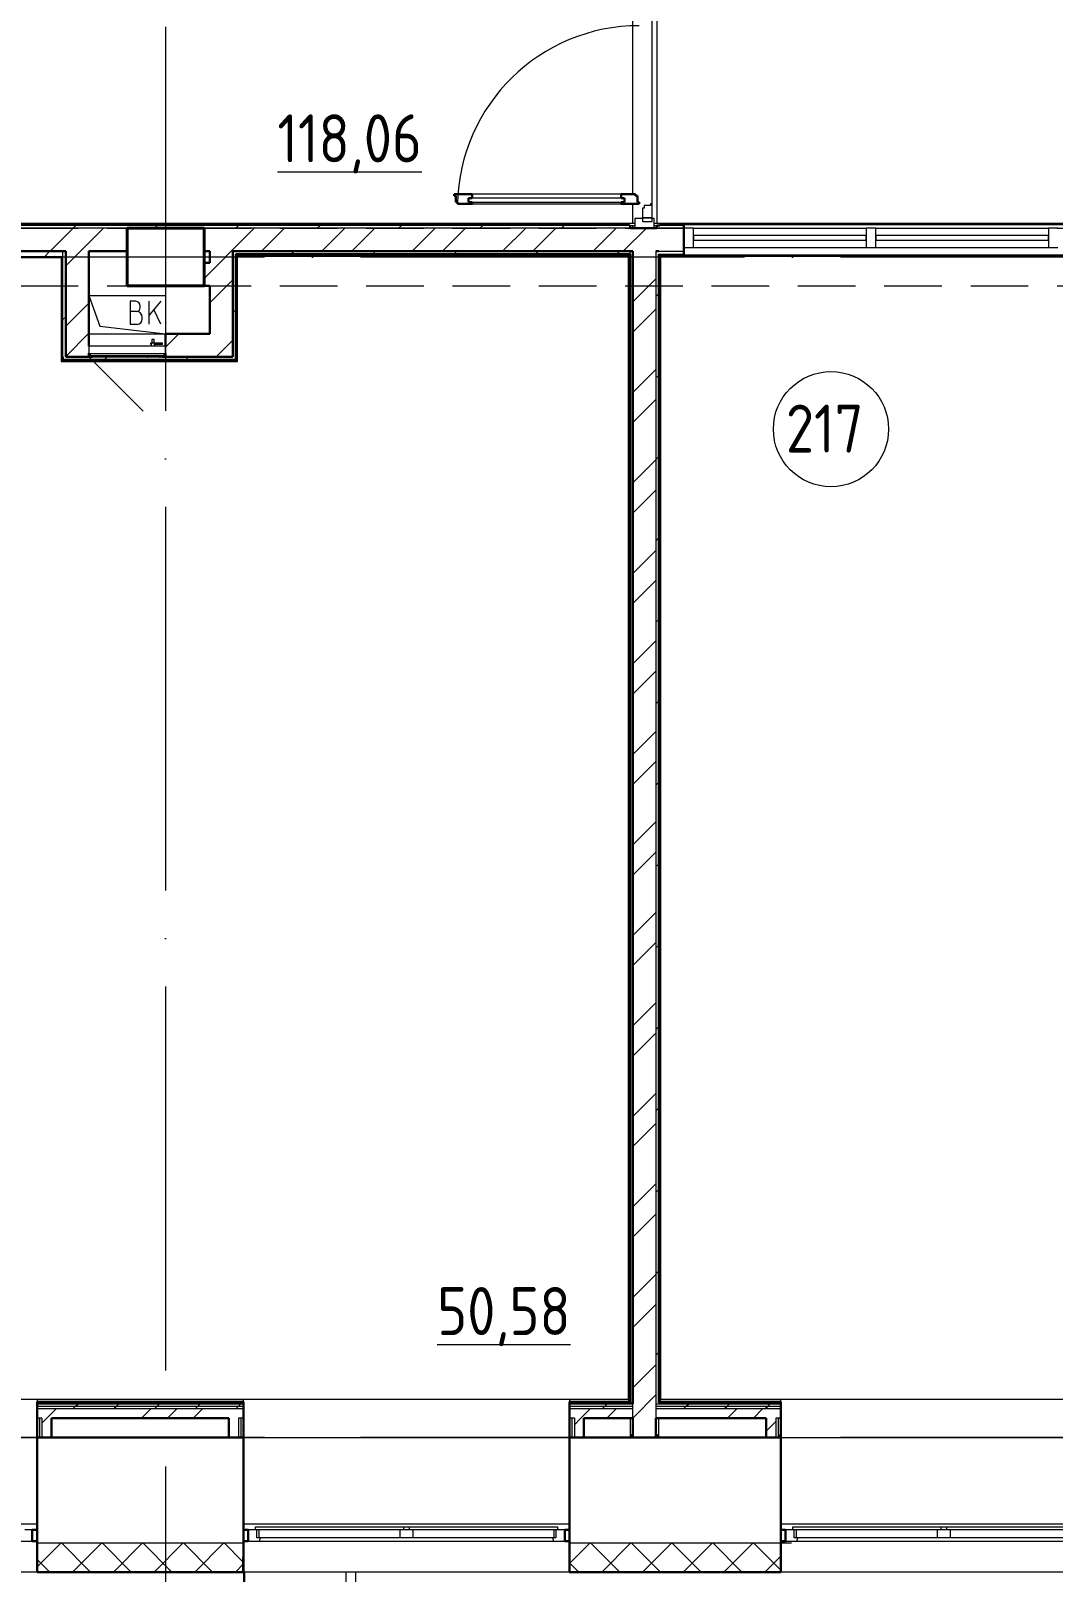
# Model space of a CAD drawing. Header units: millimetres. Extents: x -88595 to 880822, y -1054509 to -148035.
# Drawn here: x 301511 to 306838, y -283554 to -275523 of the extents above; entities that cross this region are included whole.
import ezdxf

# ---------------------------------------------------------------- set-up
doc = ezdxf.new("R2010")
doc.units = ezdxf.units.MM
doc.linetypes.add('ADSK_Линия сетки', pattern=[25, 20, -2.5, 0, -2.5])
doc.linetypes.add('ADSK_Сверху', pattern=[4.5, 3, -1.5])
for name, color, linetype, lineweight in [('_ Окна', 7, 'Continuous', 30), ('Витраж', 7, 'Continuous', 9), ('Двери', 7, 'Continuous', 9), ('Крыша', 7, 'Continuous', 9), ('Линии', 7, 'Continuous', 9), ('Марки помещений', 7, 'Continuous', 20), ('Несущие колонны', 7, 'Continuous', 18), ('Оборудование', 7, 'Continuous', 18), ('Ограждение', 7, 'Continuous', 9), ('Окна', 7, 'Continuous', 9), ('Оси', 7, 'Continuous', 9), ('Панели витража', 7, 'Continuous', 9), ('Перекрытие', 7, 'Continuous', 18), ('Стены внутренние', 7, 'Continuous', 18), ('Стены наружные', 7, 'Continuous', 18), ('Стены штриховка', 7, 'Continuous', 9)]:
    doc.layers.add(name, color=color, linetype=linetype, lineweight=lineweight)
doc.layers.add('Двери открывание', color=7, linetype='Continuous', lineweight=9, true_color=0xc0c0c0)
doc.styles.add('GOST Common_2', font='GOST_Common.ttf', dxfattribs={"width": 0.9, "height": 350})

# ---------------------------------------------------------------- blocks, each defined once
blk = doc.blocks.new('2 этаж')
at = {"lineweight": 18}
for p, q in [((331147.5, 650906.5), (331205, 650745.4)), ((331147.5, 650906.5), (331547.5, 650906.5)), ((331391.9, 650875.8), (331361.9, 650875.8)), ((331361.9, 650875.8), (331361.9, 650755.8)), ((331521.9, 650875.8), (331461.9, 650804.3)), ((331461.9, 650755.8), (331461.9, 650875.8)), ((331547.5, 650906.5), (331547.5, 650706.5)), ((331395.3, 650822.4), (331361.9, 650822.4)), ((331415.3, 650842.4), (331415.3, 650852.4)), ((331425.3, 650782.4), (331425.3, 650792.4)), ((331521.9, 650755.8), (331486, 650832.9)), ((331205, 650745.4), (331547.5, 650706.5)), ((331361.9, 650755.8), (331398.6, 650755.8))]:
    blk.add_line(p, q, dxfattribs=at)
for centre, radius, start, end in [((331391.9, 650852.4), 23.3, 0, 90), ((331395.3, 650842.4), 20, 270, 0), ((331395.3, 650792.4), 30, 0, 90), ((331398.6, 650782.4), 26.7, 270, 0)]:
    blk.add_arc(centre, radius, start, end, dxfattribs=at)
at = {"layer": '_ Окна', "lineweight": 18}
for p, q in [((330852.5, 644474.5), (330814.5, 644474.5)), ((330852.5, 644416.5), (330852.5, 644474.5)), ((332015.5, 644474.5), (331977.5, 644474.5)), ((331977.5, 644474.5), (331977.5, 644416.5)), ((332023.5, 644433.5), (332023.5, 644474.5)), ((333581.5, 644474.5), (333581.5, 644433.5)), ((333627.5, 644474.5), (333589.5, 644474.5)), ((333627.5, 644416.5), (333627.5, 644474.5)), ((334815.5, 644474.5), (334777.5, 644474.5)), ((334777.5, 644474.5), (334777.5, 644416.5)), ((334823.5, 644433.5), (334823.5, 644474.5)), ((330793.1, 644416.5), (330852.5, 644416.5)), ((331977.5, 644416.5), (332036.9, 644416.5)), ((332035.5, 644433.5), (332023.5, 644433.5)), ((332036.9, 644416.5), (332041.5, 644433.5)), ((333563.5, 644433.5), (333568.1, 644416.5)), ((333568.1, 644416.5), (333627.5, 644416.5)), ((333581.5, 644433.5), (333569.5, 644433.5)), ((334777.5, 644416.5), (334836.9, 644416.5)), ((334835.5, 644433.5), (334823.5, 644433.5)), ((334836.9, 644416.5), (334841.5, 644433.5))]:
    blk.add_line(p, q, dxfattribs=at)
at = {"layer": '_ Окна'}
for p, q in [((330877.5, 644474.5), (330852.5, 644474.5)), ((330852.5, 644474.5), (330852.5, 644416.5)), ((331977.5, 644474.5), (331952.5, 644474.5)), ((331977.5, 644416.5), (331977.5, 644474.5)), ((333652.5, 644474.5), (333627.5, 644474.5)), ((333627.5, 644474.5), (333627.5, 644416.5)), ((334777.5, 644474.5), (334752.5, 644474.5)), ((334777.5, 644416.5), (334777.5, 644474.5)), ((330852.5, 644416.5), (330877.5, 644416.5)), ((331952.5, 644416.5), (331977.5, 644416.5)), ((333627.5, 644416.5), (333652.5, 644416.5)), ((334752.5, 644416.5), (334777.5, 644416.5))]:
    blk.add_line(p, q, dxfattribs=at)
at = {"layer": 'Витраж', "lineweight": 18, "extrusion": (0, 0, -1)}
for p, q in [((333992.5, 651306.5), (333992.5, 651256.5)), ((334032.5, 651306.5), (333992.5, 651306.5)), ((334092.5, 651306.5), (334082.5, 651306.5)), ((334092.5, 651256.5), (334092.5, 651306.5)), ((333992.5, 651256.5), (334092.5, 651256.5)), ((334297.5, 651256.5), (334247.5, 651256.5)), ((334247.5, 651256.5), (334247.5, 651156.5)), ((334297.5, 651156.5), (334297.5, 651256.5)), ((335247.5, 651256.5), (335197.5, 651256.5)), ((335197.5, 651256.5), (335197.5, 651156.5)), ((335247.5, 651156.5), (335247.5, 651256.5)), ((336197.5, 651256.5), (336147.5, 651256.5)), ((336147.5, 651256.5), (336147.5, 651156.5)), ((334247.5, 651156.5), (334297.5, 651156.5)), ((335197.5, 651156.5), (335247.5, 651156.5)), ((336147.5, 651156.5), (336197.5, 651156.5))]:
    blk.add_line(p, q, dxfattribs=at)
at = {"layer": 'Витраж'}
for p, q in [((334297.5, 651256.5), (335197.5, 651256.5)), ((335247.5, 651256.5), (336147.5, 651256.5)), ((334297.5, 651156.5), (335197.5, 651156.5)), ((335247.5, 651156.5), (336147.5, 651156.5))]:
    blk.add_line(p, q, dxfattribs=at)
at = {"layer": 'Двери', "lineweight": 30}
for p, q in [((333144.5, 651433.5), (333050.5, 651433.5)), ((333050.5, 651433.5), (333050.5, 651425.5)), ((333050.5, 651425.5), (333059.5, 651425.5)), ((333059.5, 651425.5), (333059.5, 651391.5)), ((333059.5, 651391.5), (333068.5, 651391.5)), ((333068.5, 651391.5), (333068.5, 651383.5)), ((333068.5, 651383.5), (333144.5, 651383.5)), ((333144.5, 651413.5), (333126.5, 651413.5)), ((333126.5, 651413.5), (333126.5, 651392.5)), ((333126.5, 651392.5), (333144.5, 651392.5)), ((333144.5, 651433.5), (333144.5, 651413.5)), ((333144.5, 651392.5), (333144.5, 651383.5)), ((333996.5, 651433.5), (333920.5, 651433.5)), ((333920.5, 651433.5), (333920.5, 651413.5)), ((333920.5, 651413.5), (333938.5, 651413.5)), ((333920.5, 651392.5), (333920.5, 651383.5)), ((333938.5, 651392.5), (333920.5, 651392.5)), ((333920.5, 651383.5), (334014.5, 651383.5)), ((333938.5, 651413.5), (333938.5, 651392.5)), ((333996.5, 651425.5), (333996.5, 651433.5)), ((334005.5, 651425.5), (333996.5, 651425.5)), ((334005.5, 651391.5), (334005.5, 651425.5)), ((334014.5, 651391.5), (334005.5, 651391.5)), ((334014.5, 651383.5), (334014.5, 651391.5))]:
    blk.add_line(p, q, dxfattribs=at)
at = {"layer": 'Двери'}
for p, q in [((333938.5, 651413.5), (333126.5, 651413.5)), ((333126.5, 651413.5), (333126.5, 651392.5)), ((333126.5, 651392.5), (333938.5, 651392.5)), ((333920.5, 651433.5), (333144.5, 651433.5)), ((333144.5, 651383.5), (333920.5, 651383.5)), ((333938.5, 651392.5), (333938.5, 651413.5)), ((334032.5, 651360.5), (334032.5, 651311.5)), ((334040.5, 651360.5), (334032.5, 651360.5)), ((334074.5, 651374.5), (334040.5, 651374.5)), ((334040.5, 651374.5), (334040.5, 651360.5)), ((334082.5, 651383.5), (334074.5, 651383.5)), ((334074.5, 651383.5), (334074.5, 651374.5)), ((334082.5, 651311.5), (334082.5, 651383.5)), ((334082.5, 651311.5), (334032.5, 651311.5)), ((334032.5, 651311.5), (334032.5, 651291.5)), ((334032.5, 651311.5), (334082.5, 651311.5)), ((334032.5, 651291.5), (334082.5, 651291.5)), ((334082.5, 651291.5), (334082.5, 651311.5))]:
    blk.add_line(p, q, dxfattribs=at)
at = {"layer": 'Двери открывание'}
blk.add_arc((334014.5, 651365.5), 946, 90, 178.90974, dxfattribs=at)
at = {"layer": 'Крыша'}
blk.add_line((331952.5, 644254.5), (331952.5, 642447), dxfattribs=at)
at = {"layer": 'Линии', "linetype": 'ADSK_Сверху', "ltscale": 100}
for p, q in [((311892.5, 651256.5), (345102.5, 651256.5)), ((311892.5, 650956.5), (345102.5, 650956.5))]:
    blk.add_line(p, q, dxfattribs=at)
at = {"layer": 'Марки помещений'}
blk.add_circle((335014.5, 650209.9), 300, dxfattribs=at)
at = {"layer": 'Несущие колонны', "lineweight": 40}
for p, q in [((331347.5, 651256.5), (331747.5, 651256.5)), ((331347.5, 650956.5), (331347.5, 651256.5)), ((331747.5, 651256.5), (331347.5, 651256.5)), ((331747.5, 651256.5), (331747.5, 650956.5)), ((331347.5, 651136.5), (331347.5, 650956.5)), ((331747.5, 650956.5), (331747.5, 651136.5)), ((331747.5, 650956.5), (331347.5, 650956.5)), ((331347.5, 650956.5), (331747.5, 650956.5))]:
    blk.add_line(p, q, dxfattribs=at)
at = {"layer": 'Несущие колонны'}
for p, q in [((331347.5, 651256.5), (331347.5, 651136.5)), ((331747.5, 651136.5), (331747.5, 651256.5))]:
    blk.add_line(p, q, dxfattribs=at)
at = {"layer": 'Оборудование'}
for p, q in [((331147.5, 650641.5), (331147.5, 650605.1)), ((331547.5, 650641.5), (331147.5, 650641.5)), ((331476.2, 650656.9), (331467.9, 650656.9)), ((331467.9, 650656.9), (331467.9, 650651.9)), ((331467.9, 650651.9), (331476.2, 650651.9)), ((331471.4, 650657.4), (331471.4, 650641.5)), ((331490.7, 650657.4), (331471.4, 650657.4)), ((331474.9, 650659.4), (331472.9, 650657.4)), ((331474.9, 650676.8), (331474.9, 650659.4)), ((331487.1, 650676.8), (331474.9, 650676.8)), ((331487.1, 650659.4), (331474.9, 650659.4)), ((331531.7, 650656.9), (331485.8, 650656.9)), ((331485.8, 650651.9), (331531.7, 650651.9)), ((331487.1, 650659.4), (331487.1, 650676.8)), ((331489.1, 650657.4), (331487.1, 650659.4)), ((331490.7, 650641.5), (331490.7, 650657.4)), ((331531.7, 650651.9), (331531.7, 650656.9)), ((331547.5, 650605.1), (331547.5, 650641.5)), ((331147.5, 650586.5), (331430.3, 650303.7)), ((331148.4, 650604.2), (331546.6, 650604.2)), ((331154.5, 650604.2), (331154.5, 650594.5)), ((331155.5, 650593.5), (331539.5, 650593.5)), ((331166.5, 650592), (331166.5, 650586.5)), ((331166.5, 650586.5), (331528.5, 650586.5)), ((331451, 650586.5), (331451, 650584.5)), ((331451, 650584.5), (331455, 650584.5)), ((331515.5, 650584.5), (331455, 650584.5)), ((331515.5, 650584.5), (331519.5, 650584.5)), ((331519.5, 650584.5), (331519.5, 650586.5)), ((331528.5, 650586.5), (331528.5, 650592)), ((331540.5, 650594.5), (331540.5, 650604.2))]:
    blk.add_line(p, q, dxfattribs=at)
for points, knots in [([(331147.5, 650605.1), (331147.5, 650605), (331147.5, 650604.9), (331147.6, 650604.7), (331147.8, 650604.5), (331147.9, 650604.3), (331148.1, 650604.3), (331148.2, 650604.2), (331148.3, 650604.2), (331148.4, 650604.2)], [-1, -1, -1, -1, -0.833333, -0.666667, -0.5, -0.333333, -0.25, -0.166667, 0, 0, 0, 0]), ([(331154.5, 650594.5), (331154.5, 650594.4), (331154.5, 650594.2), (331154.6, 650594), (331154.7, 650593.8), (331154.9, 650593.7), (331155, 650593.6), (331155.1, 650593.6), (331155.2, 650593.5), (331155.4, 650593.5), (331155.5, 650593.5)], [-1, -1, -1, -1, -0.833333, -0.666667, -0.541667, -0.416667, -0.333333, -0.25, -0.166667, 0, 0, 0, 0]), ([(331165, 650593.5), (331165.1, 650593.5), (331165.3, 650593.5), (331165.6, 650593.4), (331165.7, 650593.3), (331165.9, 650593.2), (331166.1, 650593.1), (331166.2, 650592.9), (331166.3, 650592.7), (331166.4, 650592.6), (331166.5, 650592.3), (331166.5, 650592.1), (331166.5, 650592)], [-1, -1, -1, -1, -0.833333, -0.75, -0.666667, -0.583333, -0.5, -0.416667, -0.333333, -0.25, -0.166667, 0, 0, 0, 0]), ([(331528.5, 650592), (331528.5, 650592.1), (331528.5, 650592.3), (331528.6, 650592.6), (331528.7, 650592.7), (331528.8, 650592.9), (331528.9, 650593.1), (331529.1, 650593.2), (331529.3, 650593.3), (331529.4, 650593.4), (331529.7, 650593.5), (331529.9, 650593.5), (331530, 650593.5)], [0, 0, 0, 0, 0.166667, 0.25, 0.333333, 0.416667, 0.5, 0.583333, 0.666667, 0.75, 0.833333, 1, 1, 1, 1]), ([(331539.5, 650593.5), (331539.6, 650593.5), (331539.8, 650593.5), (331539.9, 650593.6), (331540, 650593.6), (331540.1, 650593.7), (331540.3, 650593.8), (331540.4, 650594), (331540.5, 650594.2), (331540.5, 650594.4), (331540.5, 650594.5)], [0, 0, 0, 0, 0.166667, 0.25, 0.333333, 0.416667, 0.541667, 0.666667, 0.833333, 1, 1, 1, 1]), ([(331546.6, 650604.2), (331546.7, 650604.2), (331546.8, 650604.2), (331546.9, 650604.3), (331547.1, 650604.3), (331547.2, 650604.5), (331547.4, 650604.7), (331547.5, 650604.9), (331547.5, 650605), (331547.5, 650605.1)], [0, 0, 0, 0, 0.166667, 0.25, 0.333333, 0.5, 0.666667, 0.833333, 1, 1, 1, 1])]:
    blk.add_open_spline(points, degree=3, knots=knots, dxfattribs=at)
at = {"layer": 'Ограждение'}
for p, q in [((333992.5, 651281.5), (327892.5, 651281.5)), ((337697.5, 651281.5), (334092.5, 651281.5)), ((333967.5, 651271.5), (333992.5, 651271.5)), ((334092.5, 651271.5), (334107.5, 651271.5)), ((331922.5, 651111.5), (331917.5, 651116.5)), ((333962.5, 651116.5), (333957.5, 651111.5)), ((334127.5, 651111.5), (334122.5, 651116.5)), ((331002.5, 651106.5), (331002.5, 650561.5)), ((331922.5, 650561.5), (331922.5, 651111.5)), ((331922.5, 651111.5), (333957.5, 651111.5)), ((333957.5, 651111.5), (333957.5, 645156.5)), ((334127.5, 645156.5), (334127.5, 651111.5)), ((334127.5, 651111.5), (337122.5, 651111.5)), ((331007.5, 650566.5), (331002.5, 650561.5)), ((331002.5, 650561.5), (331922.5, 650561.5)), ((331922.5, 650561.5), (331917.5, 650566.5)), ((325667.5, 645156.5), (333962.5, 645156.5)), ((329177.5, 645156.5), (330877.5, 645156.5)), ((330877.5, 645156.5), (330877.5, 645141.5)), ((331952.5, 645141.5), (331952.5, 645156.5)), ((331952.5, 645156.5), (333652.5, 645156.5)), ((333652.5, 645156.5), (333652.5, 645141.5)), ((334122.5, 645156.5), (339452.5, 645156.5)), ((334752.5, 645141.5), (334752.5, 645156.5)), ((334752.5, 645156.5), (336452.5, 645156.5)), ((333967.5, 645056.5), (333967.5, 644956.5)), ((334117.5, 644956.5), (334117.5, 645056.5)), ((329177.5, 644956.5), (330877.5, 644956.5)), ((331952.5, 644956.5), (333652.5, 644956.5)), ((334752.5, 644956.5), (336452.5, 644956.5)), ((329177.5, 644506.5), (330877.5, 644506.5)), ((331952.5, 644506.5), (333652.5, 644506.5)), ((334752.5, 644506.5), (336452.5, 644506.5))]:
    blk.add_line(p, q, dxfattribs=at)
at = {"layer": 'Окна'}
for p, q in [((332015.5, 644491.5), (332787.5, 644491.5)), ((332015.5, 644474.5), (332015.5, 644491.5)), ((332787.5, 644474.5), (332015.5, 644474.5)), ((332035.5, 644433.5), (332035.5, 644474.5)), ((332767.5, 644474.5), (332767.5, 644433.5)), ((332787.5, 644491.5), (332817.5, 644491.5)), ((332787.5, 644491.5), (332787.5, 644474.5)), ((332817.5, 644474.5), (332787.5, 644474.5)), ((332817.5, 644491.5), (333589.5, 644491.5)), ((332817.5, 644474.5), (332817.5, 644491.5)), ((333589.5, 644474.5), (332817.5, 644474.5)), ((332837.5, 644433.5), (332837.5, 644474.5)), ((333569.5, 644474.5), (333569.5, 644433.5)), ((333589.5, 644491.5), (333589.5, 644474.5)), ((334815.5, 644491.5), (335587.5, 644491.5)), ((334815.5, 644474.5), (334815.5, 644491.5)), ((335587.5, 644474.5), (334815.5, 644474.5)), ((334835.5, 644433.5), (334835.5, 644474.5)), ((335567.5, 644474.5), (335567.5, 644433.5)), ((335587.5, 644491.5), (335617.5, 644491.5)), ((335587.5, 644491.5), (335587.5, 644474.5)), ((335617.5, 644474.5), (335587.5, 644474.5)), ((335617.5, 644491.5), (336389.5, 644491.5)), ((335617.5, 644474.5), (335617.5, 644491.5)), ((336389.5, 644474.5), (335617.5, 644474.5)), ((335637.5, 644433.5), (335637.5, 644474.5)), ((332767.5, 644433.5), (332035.5, 644433.5)), ((332036.9, 644416.5), (333568.1, 644416.5)), ((332837.5, 644433.5), (332767.5, 644433.5)), ((333569.5, 644433.5), (332837.5, 644433.5)), ((335567.5, 644433.5), (334835.5, 644433.5)), ((334836.9, 644416.5), (336368.1, 644416.5)), ((335637.5, 644433.5), (335567.5, 644433.5)), ((336369.5, 644433.5), (335637.5, 644433.5))]:
    blk.add_line(p, q, dxfattribs=at)
at = {"layer": 'Оси', "linetype": 'ADSK_Линия сетки', "ltscale": 100}
for p, q in [((331547.5, 697307.1), (331547.5, 631330.4)), ((364564.8, 651106.5), (287587.4, 651106.5)), ((364564.8, 644956.5), (287625.2, 644956.5))]:
    blk.add_line(p, q, dxfattribs=at)
at = {"layer": 'Панели витража', "lineweight": 18}
for p, q in [((335197.5, 651219), (334297.5, 651219)), ((334297.5, 651219), (334297.5, 651194)), ((334297.5, 651194), (335197.5, 651194)), ((335197.5, 651194), (335197.5, 651219)), ((336147.5, 651219), (335247.5, 651219)), ((335247.5, 651219), (335247.5, 651194)), ((335247.5, 651194), (336147.5, 651194)), ((336147.5, 651194), (336147.5, 651219))]:
    blk.add_line(p, q, dxfattribs=at)
at = {"layer": 'Перекрытие', "color": 49, "ltscale": 100, "true_color": 0x464646}
for p, q in [((334080.4, 653239.5), (334080.4, 651383.5)), ((331147.5, 650906.5), (331547.5, 650906.5)), ((331547.5, 650906.5), (331547.5, 650706.5))]:
    blk.add_line(p, q, dxfattribs=at)
at = {"layer": 'Стены внутренние', "lineweight": 30}
for p, q in [((330877.5, 644956.5), (330877.5, 644254.5)), ((331877.5, 644956.5), (330952.5, 644956.5)), ((331952.5, 644254.5), (331952.5, 644956.5)), ((333652.5, 644956.5), (333652.5, 644254.5)), ((334677.5, 644956.5), (333727.5, 644956.5)), ((334752.5, 644254.5), (334752.5, 644956.5)), ((330877.5, 644254.5), (331952.5, 644254.5)), ((333652.5, 644254.5), (334752.5, 644254.5))]:
    blk.add_line(p, q, dxfattribs=at)
at = {"layer": 'Стены внутренние'}
for p, q in [((330877.5, 644406.5), (331952.5, 644406.5)), ((333652.5, 644406.5), (334808.5, 644406.5)), ((330877.5, 644254.5), (329177.5, 644254.5)), ((333652.5, 644254.5), (331952.5, 644254.5)), ((331960.5, 637375.9), (331960.5, 644254.5)), ((332487.5, 637375.9), (332487.5, 644254.5)), ((332537.5, 644254.5), (332537.5, 637375.9)), ((336452.5, 644254.5), (334752.5, 644254.5))]:
    blk.add_line(p, q, dxfattribs=at)
at = {"layer": 'Стены внутренние', "linetype": 'Continuous', "lineweight": 9}
for p, q in [((330913.5, 644317.5), (331002.5, 644406.5)), ((331154.1, 644256.5), (331004.1, 644406.5)), ((331064.7, 644256.5), (331214.7, 644406.5)), ((331366.3, 644256.5), (331216.3, 644406.5)), ((331276.8, 644256.5), (331426.8, 644406.5)), ((331578.4, 644256.5), (331428.4, 644406.5)), ((331488.9, 644256.5), (331638.9, 644406.5)), ((331790.5, 644256.5), (331640.5, 644406.5)), ((331701.1, 644256.5), (331851.1, 644406.5)), ((331950.5, 644308.7), (331852.6, 644406.5)), ((333654.5, 644300.8), (333760.3, 644406.5)), ((333911.8, 644256.5), (333761.8, 644406.5)), ((333822.4, 644256.5), (333972.4, 644406.5)), ((334124, 644256.5), (333974, 644406.5)), ((334034.5, 644256.5), (334184.5, 644406.5)), ((334336.1, 644256.5), (334186.1, 644406.5)), ((334246.6, 644256.5), (334396.6, 644406.5)), ((334548.2, 644256.5), (334398.2, 644406.5)), ((334458.8, 644256.5), (334608.8, 644406.5)), ((334752.5, 644264.4), (334610.4, 644406.5)), ((330913.5, 644285), (330879.5, 644319)), ((330879.5, 644283.5), (330913.5, 644317.5)), ((331913.2, 644256.5), (331950.5, 644293.8)), ((333699.7, 644256.5), (333654.5, 644301.7)), ((334670.9, 644256.5), (334752.5, 644338.1)), ((330942, 644256.5), (330913.5, 644285)), ((331369.1, 644256.5), (331367.9, 644254.5)), ((331603.7, 644256.5), (331602.6, 644254.5)), ((334419.3, 644256.5), (334418.2, 644254.5)), ((334674.7, 644254.5), (334673.5, 644256.5))]:
    blk.add_line(p, q, dxfattribs=at)
at = {"layer": 'Стены наружные'}
for p, q in [((334107.5, 653336.5), (334107.5, 651281.5)), ((333982.5, 651433.5), (333982.5, 653189.5)), ((333982.5, 651281.5), (333982.5, 651383.5)), ((334247.5, 651276.5), (337147.5, 651276.5)), ((331347.5, 651136.5), (331347.5, 651256.5)), ((331747.5, 651256.5), (331747.5, 651136.5)), ((333982.5, 651256.5), (333982.5, 651271.5)), ((337127.5, 651116.5), (334247.5, 651116.5)), ((331147.5, 650706.5), (331547.5, 650706.5)), ((333967.5, 644971.5), (333975, 644971.5)), ((333975, 644971.5), (333975, 644956.5)), ((334110, 644971.5), (334117.5, 644971.5)), ((334110, 644971.5), (334110, 644956.5))]:
    blk.add_line(p, q, dxfattribs=at)
at = {"layer": 'Стены наружные', "lineweight": 30}
for p, q in [((333962.5, 651276.5), (329892.5, 651276.5)), ((333962.5, 651271.5), (333962.5, 651276.5)), ((334247.5, 651276.5), (334122.5, 651276.5)), ((334122.5, 651276.5), (334122.5, 651271.5)), ((334247.5, 651116.5), (334247.5, 651276.5)), ((331347.5, 651256.5), (331747.5, 651256.5)), ((333967.5, 651271.5), (333962.5, 651271.5)), ((333967.5, 651256.5), (333967.5, 651271.5)), ((334107.5, 651256.5), (333967.5, 651256.5)), ((334122.5, 651271.5), (334107.5, 651271.5)), ((334107.5, 651271.5), (334107.5, 651256.5)), ((330252.5, 651136.5), (331027.5, 651136.5)), ((331027.5, 651136.5), (331027.5, 650586.5)), ((331147.5, 651136.5), (331347.5, 651136.5)), ((331147.5, 650641.5), (331147.5, 651136.5)), ((331747.5, 651136.5), (331777.5, 651136.5)), ((331777.5, 651136.5), (331777.5, 651076.5)), ((331897.5, 651136.5), (333982.5, 651136.5)), ((331897.5, 650586.5), (331897.5, 651136.5)), ((331912.5, 651121.5), (333967.5, 651121.5)), ((331912.5, 650571.5), (331912.5, 651121.5)), ((331917.5, 650566.5), (331917.5, 651116.5)), ((331917.5, 651116.5), (333962.5, 651116.5)), ((333962.5, 651116.5), (333962.5, 645141.5)), ((333967.5, 651121.5), (333967.5, 645136.5)), ((333982.5, 645131.5), (333982.5, 651136.5)), ((334102.5, 651136.5), (334117.5, 651136.5)), ((334117.5, 651121.5), (334117.5, 645136.5)), ((334122.5, 651116.5), (334247.5, 651116.5)), ((334122.5, 645141.5), (334122.5, 651116.5)), ((330252.5, 651106.5), (331007.5, 651106.5)), ((331007.5, 651106.5), (331007.5, 650566.5)), ((331777.5, 651076.5), (331747.5, 651076.5)), ((331747.5, 651076.5), (331747.5, 650956.5)), ((331747.5, 650956.5), (331777.5, 650956.5)), ((331777.5, 650956.5), (331777.5, 650706.5)), ((331777.5, 650706.5), (331547.5, 650706.5)), ((331547.5, 650706.5), (331547.5, 650641.5)), ((331007.5, 650566.5), (331917.5, 650566.5)), ((331012.5, 650586.5), (331012.5, 650571.5)), ((331012.5, 650571.5), (331912.5, 650571.5)), ((331166.5, 650586.5), (331027.5, 650586.5)), ((331147.5, 650586.5), (331147.5, 650604.9)), ((331897.5, 650586.5), (331528.5, 650586.5)), ((331547.5, 650604.9), (331547.5, 650586.5)), ((331952.5, 645141.5), (330877.5, 645141.5)), ((330877.5, 645141.5), (330877.5, 644956.5)), ((331952.5, 644956.5), (331952.5, 645141.5)), ((333652.5, 645141.5), (333652.5, 644956.5)), ((333962.5, 645141.5), (333652.5, 645141.5)), ((333967.5, 645136.5), (333962.5, 645136.5)), ((334117.5, 645136.5), (334117.5, 645136.5)), ((334117.5, 645136.5), (334752.5, 645136.5)), ((334752.5, 645136.5), (334117.5, 645136.5)), ((334752.5, 645141.5), (334122.5, 645141.5)), ((334752.5, 645136.5), (334752.5, 645141.5)), ((334752.5, 644956.5), (334752.5, 645136.5)), ((330952.5, 645056.5), (331877.5, 645056.5)), ((330952.5, 644956.5), (330952.5, 645056.5)), ((331877.5, 645056.5), (331877.5, 644956.5)), ((333727.5, 645056.5), (333982.5, 645056.5)), ((333727.5, 644956.5), (333727.5, 645056.5)), ((333982.5, 645056.5), (333982.5, 644956.5)), ((334102.5, 644956.5), (334102.5, 645056.5)), ((334102.5, 645056.5), (334677.5, 645056.5)), ((334677.5, 645056.5), (334677.5, 644956.5)), ((330877.5, 644956.5), (330952.5, 644956.5)), ((331877.5, 644956.5), (331952.5, 644956.5)), ((333652.5, 644956.5), (333727.5, 644956.5)), ((334677.5, 644956.5), (334752.5, 644956.5))]:
    blk.add_line(p, q, dxfattribs=at)
at = {"layer": 'Стены наружные', "linetype": 'Continuous', "lineweight": 9}
for p, q in [((330867.2, 651271.5), (330872.2, 651276.5)), ((330937.9, 651271.5), (330942.9, 651276.5)), ((331008.6, 651271.5), (331013.6, 651276.5)), ((331079.3, 651271.5), (331084.3, 651276.5)), ((331150, 651271.5), (331155, 651276.5)), ((331220.7, 651271.5), (331225.7, 651276.5)), ((331291.4, 651271.5), (331296.4, 651276.5)), ((331362.2, 651271.5), (331367.2, 651276.5)), ((331432.9, 651271.5), (331437.9, 651276.5)), ((331503.6, 651271.5), (331508.6, 651276.5)), ((331574.3, 651271.5), (331579.3, 651276.5)), ((331645, 651271.5), (331650, 651276.5)), ((331715.7, 651271.5), (331720.7, 651276.5)), ((331786.4, 651271.5), (331791.4, 651276.5)), ((331857.1, 651271.5), (331862.1, 651276.5)), ((331927.8, 651271.5), (331932.8, 651276.5)), ((331998.5, 651271.5), (332003.5, 651276.5)), ((332069.3, 651271.5), (332074.3, 651276.5)), ((332140, 651271.5), (332145, 651276.5)), ((332210.7, 651271.5), (332215.7, 651276.5)), ((332281.4, 651271.5), (332286.4, 651276.5)), ((332352.1, 651271.5), (332357.1, 651276.5)), ((332422.8, 651271.5), (332427.8, 651276.5)), ((332493.5, 651271.5), (332498.5, 651276.5)), ((332564.2, 651271.5), (332569.2, 651276.5)), ((332634.9, 651271.5), (332639.9, 651276.5)), ((332705.7, 651271.5), (332710.7, 651276.5)), ((332776.4, 651271.5), (332781.4, 651276.5)), ((332847.1, 651271.5), (332852.1, 651276.5)), ((332917.8, 651271.5), (332922.8, 651276.5)), ((332988.5, 651271.5), (332993.5, 651276.5)), ((333059.2, 651271.5), (333064.2, 651276.5)), ((333129.9, 651271.5), (333134.9, 651276.5)), ((333200.6, 651271.5), (333205.6, 651276.5)), ((333271.3, 651271.5), (333276.3, 651276.5)), ((333342.1, 651271.5), (333347.1, 651276.5)), ((333412.8, 651271.5), (333417.8, 651276.5)), ((333483.5, 651271.5), (333488.5, 651276.5)), ((333554.2, 651271.5), (333559.2, 651276.5)), ((333624.9, 651271.5), (333629.9, 651276.5)), ((333695.6, 651271.5), (333700.6, 651276.5)), ((333766.3, 651271.5), (333771.3, 651276.5)), ((333837, 651271.5), (333842, 651276.5)), ((333907.7, 651271.5), (333912.7, 651276.5)), ((334122.5, 651274.1), (334124.9, 651276.5)), ((334190.6, 651271.5), (334195.6, 651276.5)), ((330946.4, 651136.5), (331066.4, 651256.5)), ((331064.3, 651256.5), (331079.3, 651271.5)), ((331103.6, 651136.5), (331223.6, 651256.5)), ((331488.6, 651256.5), (331503.6, 651271.5)), ((331889.4, 651136.5), (332009.4, 651256.5)), ((331912.8, 651256.5), (331927.8, 651271.5)), ((332046.5, 651136.5), (332166.5, 651256.5)), ((332337.1, 651256.5), (332352.1, 651271.5)), ((332360.8, 651136.5), (332480.8, 651256.5)), ((332518, 651136.5), (332638, 651256.5)), ((332761.4, 651256.5), (332776.4, 651271.5)), ((332832.3, 651136.5), (332952.3, 651256.5)), ((332989.4, 651136.5), (333109.4, 651256.5)), ((333185.6, 651256.5), (333200.6, 651271.5)), ((333303.7, 651136.5), (333423.7, 651256.5)), ((333460.9, 651136.5), (333580.9, 651256.5)), ((333609.9, 651256.5), (333624.9, 651271.5)), ((333775.2, 651136.5), (333895.2, 651256.5)), ((333982.5, 651186.6), (334002.4, 651206.5)), ((334002.4, 651206.5), (334052.4, 651256.5)), ((330914.3, 651106.5), (330944.3, 651136.5)), ((331027.5, 651060.4), (331103.6, 651136.5)), ((331829.4, 651076.5), (331889.4, 651136.5)), ((331912.5, 651114.7), (331917.5, 651119.7)), ((331917.5, 651119.7), (331919.3, 651121.5)), ((331985, 651116.5), (331990, 651121.5)), ((332055.7, 651116.5), (332060.7, 651121.5)), ((332126.4, 651116.5), (332131.4, 651121.5)), ((332197.1, 651116.5), (332202.1, 651121.5)), ((332202.1, 651121.5), (332217.1, 651136.5)), ((332267.8, 651116.5), (332272.8, 651121.5)), ((332338.5, 651116.5), (332343.5, 651121.5)), ((332409.2, 651116.5), (332414.2, 651121.5)), ((332479.9, 651116.5), (332484.9, 651121.5)), ((332550.7, 651116.5), (332555.7, 651121.5)), ((332621.4, 651116.5), (332626.4, 651121.5)), ((332626.4, 651121.5), (332641.4, 651136.5)), ((332692.1, 651116.5), (332697.1, 651121.5)), ((332762.8, 651116.5), (332767.8, 651121.5)), ((332833.5, 651116.5), (332838.5, 651121.5)), ((332904.2, 651116.5), (332909.2, 651121.5)), ((332974.9, 651116.5), (332979.9, 651121.5)), ((333045.6, 651116.5), (333050.6, 651121.5)), ((333050.6, 651121.5), (333065.6, 651136.5)), ((333116.3, 651116.5), (333121.3, 651121.5)), ((333187.1, 651116.5), (333192.1, 651121.5)), ((333257.8, 651116.5), (333262.8, 651121.5)), ((333328.5, 651116.5), (333333.5, 651121.5)), ((333399.2, 651116.5), (333404.2, 651121.5)), ((333469.9, 651116.5), (333474.9, 651121.5)), ((333474.9, 651121.5), (333489.9, 651136.5)), ((333540.6, 651116.5), (333545.6, 651121.5)), ((333611.3, 651116.5), (333616.3, 651121.5)), ((333682, 651116.5), (333687, 651121.5)), ((333752.7, 651116.5), (333757.7, 651121.5)), ((333823.4, 651116.5), (333828.4, 651121.5)), ((333894.2, 651116.5), (333899.2, 651121.5)), ((333899.2, 651121.5), (333914.2, 651136.5)), ((333932.4, 651136.5), (333982.5, 651186.6)), ((333962.5, 651114.1), (333964.9, 651116.5)), ((333964.9, 651116.5), (333967.5, 651119.1)), ((334177, 651116.5), (334182, 651121.5)), ((334246.7, 651136.5), (334247.5, 651137.3)), ((331007.5, 651058.3), (331012.5, 651063.3)), ((331747.5, 650994.6), (331829.4, 651076.5)), ((331912.5, 651044), (331917.5, 651049)), ((333962.5, 651043.4), (333967.5, 651048.4)), ((334117.5, 651057), (334122.5, 651062)), ((331007.5, 650987.6), (331012.5, 650992.6)), ((331777.5, 650867.5), (331866.5, 650956.5)), ((331866.5, 650956.5), (331897.5, 650987.5)), ((331912.5, 650973.3), (331917.5, 650978.3)), ((333962.5, 650972.7), (333967.5, 650977.7)), ((333982.5, 650872.3), (334102.5, 650992.3)), ((334117.5, 650986.3), (334122.5, 650991.3)), ((331007.5, 650916.9), (331012.5, 650921.9)), ((331912.5, 650902.6), (331917.5, 650907.6)), ((333962.5, 650902), (333967.5, 650907)), ((334102.5, 650900.6), (334117.5, 650915.6)), ((334117.5, 650915.6), (334122.5, 650920.6)), ((331007.5, 650846.1), (331012.5, 650851.1)), ((331012.5, 650780.4), (331027.5, 650795.4)), ((331027.5, 650746.1), (331147.5, 650866.1)), ((331897.5, 650816.9), (331912.5, 650831.9)), ((331912.5, 650831.9), (331917.5, 650836.9)), ((333962.5, 650831.3), (333967.5, 650836.3)), ((333982.5, 650715.2), (334102.5, 650835.2)), ((334117.5, 650844.9), (334122.5, 650849.9)), ((331007.5, 650775.4), (331012.5, 650780.4)), ((331912.5, 650761.2), (331917.5, 650766.2)), ((333962.5, 650760.6), (333967.5, 650765.6)), ((334117.5, 650774.2), (334122.5, 650779.2)), ((331007.5, 650704.7), (331012.5, 650709.7)), ((331007.5, 650634), (331012.5, 650639)), ((331027.5, 650589), (331147.5, 650709)), ((331547.5, 650637.5), (331616.5, 650706.5)), ((331810.8, 650586.5), (331897.5, 650673.2)), ((331912.5, 650690.5), (331917.5, 650695.5)), ((333962.5, 650689.9), (333967.5, 650694.9)), ((334117.5, 650703.5), (334122.5, 650708.5)), ((334117.5, 650632.7), (334122.5, 650637.7)), ((331010.7, 650566.5), (331015.7, 650571.5)), ((331081.4, 650566.5), (331086.4, 650571.5)), ((331152.1, 650566.5), (331157.1, 650571.5)), ((331222.8, 650566.5), (331227.8, 650571.5)), ((331227.8, 650571.5), (331242.8, 650586.5)), ((331293.5, 650566.5), (331298.5, 650571.5)), ((331364.3, 650566.5), (331369.3, 650571.5)), ((331435, 650566.5), (331440, 650571.5)), ((331505.7, 650566.5), (331510.7, 650571.5)), ((331576.4, 650566.5), (331581.4, 650571.5)), ((331647.1, 650566.5), (331652.1, 650571.5)), ((331652.1, 650571.5), (331667.1, 650586.5)), ((331717.8, 650566.5), (331722.8, 650571.5)), ((331788.5, 650566.5), (331793.5, 650571.5)), ((331859.2, 650566.5), (331864.2, 650571.5)), ((331912.5, 650619.8), (331917.5, 650624.8)), ((333962.5, 650619.2), (333967.5, 650624.2)), ((333962.5, 650548.5), (333967.5, 650553.5)), ((334117.5, 650562), (334122.5, 650567)), ((333962.5, 650477.7), (333967.5, 650482.7)), ((333982.5, 650400.9), (334102.5, 650520.9)), ((334102.5, 650476.3), (334117.5, 650491.3)), ((334117.5, 650491.3), (334122.5, 650496.3)), ((333962.5, 650407), (333967.5, 650412)), ((334117.5, 650420.6), (334122.5, 650425.6)), ((333962.5, 650336.3), (333967.5, 650341.3)), ((333982.5, 650243.7), (334102.5, 650363.7)), ((334117.5, 650349.9), (334122.5, 650354.9)), ((333962.5, 650265.6), (333967.5, 650270.6)), ((334117.5, 650279.2), (334122.5, 650284.2)), ((333962.5, 650194.9), (333967.5, 650199.9)), ((334117.5, 650208.5), (334122.5, 650213.5)), ((333962.5, 650124.2), (333967.5, 650129.2)), ((334117.5, 650137.8), (334122.5, 650142.8)), ((334117.5, 650067.1), (334122.5, 650072.1)), ((333962.5, 650053.5), (333967.5, 650058.5)), ((333982.5, 649929.4), (334102.5, 650049.4)), ((334102.5, 650052.1), (334117.5, 650067.1)), ((334117.5, 649996.3), (334122.5, 650001.3)), ((333962.5, 649982.8), (333967.5, 649987.8)), ((333962.5, 649912.1), (333967.5, 649917.1)), ((334117.5, 649925.6), (334122.5, 649930.6)), ((333962.5, 649841.3), (333967.5, 649846.3)), ((333982.5, 649772.3), (334102.5, 649892.3)), ((334117.5, 649854.9), (334122.5, 649859.9)), ((333962.5, 649770.6), (333967.5, 649775.6)), ((334117.5, 649784.2), (334122.5, 649789.2)), ((333962.5, 649699.9), (333967.5, 649704.9)), ((334117.5, 649713.5), (334122.5, 649718.5)), ((333962.5, 649629.2), (333967.5, 649634.2)), ((334102.5, 649627.8), (334117.5, 649642.8)), ((334117.5, 649642.8), (334122.5, 649647.8)), ((333962.5, 649558.5), (333967.5, 649563.5)), ((333982.5, 649457.9), (334102.5, 649577.9)), ((334117.5, 649572.1), (334122.5, 649577.1)), ((333962.5, 649487.8), (333967.5, 649492.8)), ((334117.5, 649501.4), (334122.5, 649506.4)), ((334117.5, 649430.7), (334122.5, 649435.7)), ((333962.5, 649417.1), (333967.5, 649422.1)), ((333962.5, 649346.4), (333967.5, 649351.4)), ((333982.5, 649300.8), (334102.5, 649420.8)), ((334117.5, 649359.9), (334122.5, 649364.9)), ((333962.5, 649275.7), (333967.5, 649280.7)), ((334117.5, 649289.2), (334122.5, 649294.2)), ((333962.5, 649204.9), (333967.5, 649209.9)), ((334102.5, 649203.5), (334117.5, 649218.5)), ((334117.5, 649218.5), (334122.5, 649223.5)), ((333962.5, 649134.2), (333967.5, 649139.2)), ((333982.5, 648986.5), (334102.5, 649106.5)), ((334117.5, 649147.8), (334122.5, 649152.8)), ((333962.5, 649063.5), (333967.5, 649068.5)), ((334117.5, 649077.1), (334122.5, 649082.1)), ((333962.5, 648992.8), (333967.5, 648997.8)), ((333982.5, 648829.3), (334102.5, 648949.3)), ((334117.5, 649006.4), (334122.5, 649011.4)), ((333962.5, 648922.1), (333967.5, 648927.1)), ((334117.5, 648935.7), (334122.5, 648940.7)), ((334117.5, 648865), (334122.5, 648870)), ((333962.5, 648851.4), (333967.5, 648856.4)), ((333962.5, 648780.7), (333967.5, 648785.7)), ((334102.5, 648779.3), (334117.5, 648794.3)), ((334117.5, 648794.3), (334122.5, 648799.3)), ((333962.5, 648710), (333967.5, 648715)), ((334117.5, 648723.6), (334122.5, 648728.6)), ((333962.5, 648639.3), (333967.5, 648644.3)), ((333982.5, 648515), (334102.5, 648635)), ((334117.5, 648652.8), (334122.5, 648657.8)), ((333962.5, 648568.6), (333967.5, 648573.6)), ((334117.5, 648582.1), (334122.5, 648587.1)), ((333962.5, 648497.8), (333967.5, 648502.8)), ((333982.5, 648357.9), (334102.5, 648477.9)), ((334117.5, 648511.4), (334122.5, 648516.4)), ((333962.5, 648427.1), (333967.5, 648432.1)), ((334117.5, 648440.7), (334122.5, 648445.7)), ((333962.5, 648356.4), (333967.5, 648361.4)), ((334102.5, 648355), (334117.5, 648370)), ((334117.5, 648370), (334122.5, 648375)), ((334117.5, 648299.3), (334122.5, 648304.3)), ((333962.5, 648285.7), (333967.5, 648290.7)), ((334117.5, 648228.6), (334122.5, 648233.6)), ((333962.5, 648215), (333967.5, 648220)), ((333962.5, 648144.3), (333967.5, 648149.3)), ((333982.5, 648043.6), (334102.5, 648163.6)), ((334117.5, 648157.9), (334122.5, 648162.9)), ((333962.5, 648073.6), (333967.5, 648078.6)), ((334117.5, 648087.2), (334122.5, 648092.2)), ((333962.5, 648002.9), (333967.5, 648007.9)), ((333982.5, 647886.4), (334102.5, 648006.4)), ((334117.5, 648016.4), (334122.5, 648021.4)), ((333962.5, 647932.2), (333967.5, 647937.2)), ((334102.5, 647930.7), (334117.5, 647945.7)), ((334117.5, 647945.7), (334122.5, 647950.7)), ((333962.5, 647861.4), (333967.5, 647866.4)), ((334117.5, 647875), (334122.5, 647880)), ((333962.5, 647790.7), (333967.5, 647795.7)), ((334117.5, 647804.3), (334122.5, 647809.3)), ((333962.5, 647720), (333967.5, 647725)), ((333982.5, 647572.1), (334102.5, 647692.1)), ((334117.5, 647733.6), (334122.5, 647738.6)), ((334117.5, 647662.9), (334122.5, 647667.9)), ((333962.5, 647649.3), (333967.5, 647654.3)), ((333962.5, 647578.6), (333967.5, 647583.6)), ((334117.5, 647592.2), (334122.5, 647597.2)), ((333962.5, 647507.9), (333967.5, 647512.9)), ((333982.5, 647414.9), (334102.5, 647534.9)), ((334102.5, 647506.5), (334117.5, 647521.5)), ((334117.5, 647521.5), (334122.5, 647526.5)), ((333962.5, 647437.2), (333967.5, 647442.2)), ((334117.5, 647450.8), (334122.5, 647455.8)), ((333962.5, 647366.5), (333967.5, 647371.5)), ((334117.5, 647380.1), (334122.5, 647385.1)), ((333962.5, 647295.8), (333967.5, 647300.8)), ((334117.5, 647309.3), (334122.5, 647314.3)), ((333962.5, 647225.1), (333967.5, 647230.1)), ((333982.5, 647100.6), (334102.5, 647220.6)), ((334117.5, 647238.6), (334122.5, 647243.6)), ((333962.5, 647154.3), (333967.5, 647159.3)), ((334117.5, 647167.9), (334122.5, 647172.9)), ((334117.5, 647097.2), (334122.5, 647102.2)), ((333962.5, 647083.6), (333967.5, 647088.6)), ((333962.5, 647012.9), (333967.5, 647017.9)), ((333982.5, 646943.5), (334102.5, 647063.5)), ((334102.5, 647082.2), (334117.5, 647097.2)), ((334117.5, 647026.5), (334122.5, 647031.5)), ((333962.5, 646942.2), (333967.5, 646947.2)), ((334117.5, 646955.8), (334122.5, 646960.8)), ((333962.5, 646871.5), (333967.5, 646876.5)), ((334117.5, 646885.1), (334122.5, 646890.1)), ((333962.5, 646800.8), (333967.5, 646805.8)), ((334117.5, 646814.4), (334122.5, 646819.4)), ((333962.5, 646730.1), (333967.5, 646735.1)), ((333982.5, 646629.2), (334102.5, 646749.2)), ((334117.5, 646743.7), (334122.5, 646748.7)), ((333962.5, 646659.4), (333967.5, 646664.4)), ((334102.5, 646657.9), (334117.5, 646672.9)), ((334117.5, 646672.9), (334122.5, 646677.9)), ((333962.5, 646588.7), (333967.5, 646593.7)), ((333982.5, 646472), (334102.5, 646592)), ((334117.5, 646602.2), (334122.5, 646607.2)), ((334117.5, 646531.5), (334122.5, 646536.5)), ((333962.5, 646517.9), (333967.5, 646522.9)), ((334117.5, 646460.8), (334122.5, 646465.8)), ((333962.5, 646447.2), (333967.5, 646452.2)), ((333962.5, 646376.5), (333967.5, 646381.5)), ((334117.5, 646390.1), (334122.5, 646395.1)), ((333962.5, 646305.8), (333967.5, 646310.8)), ((334117.5, 646319.4), (334122.5, 646324.4)), ((333962.5, 646235.1), (333967.5, 646240.1)), ((333982.5, 646157.7), (334102.5, 646277.7)), ((334102.5, 646233.7), (334117.5, 646248.7)), ((334117.5, 646248.7), (334122.5, 646253.7)), ((333962.5, 646164.4), (333967.5, 646169.4)), ((334117.5, 646178), (334122.5, 646183)), ((333962.5, 646093.7), (333967.5, 646098.7)), ((333982.5, 646000.5), (334102.5, 646120.5)), ((334117.5, 646107.3), (334122.5, 646112.3)), ((333962.5, 646023), (333967.5, 646028)), ((334117.5, 646036.5), (334122.5, 646041.5)), ((333962.5, 645952.3), (333967.5, 645957.3)), ((334117.5, 645965.8), (334122.5, 645970.8)), ((334117.5, 645895.1), (334122.5, 645900.1)), ((333962.5, 645881.5), (333967.5, 645886.5)), ((333962.5, 645810.8), (333967.5, 645815.8)), ((334102.5, 645809.4), (334117.5, 645824.4)), ((334117.5, 645824.4), (334122.5, 645829.4)), ((333962.5, 645740.1), (333967.5, 645745.1)), ((333982.5, 645686.2), (334102.5, 645806.2)), ((334117.5, 645753.7), (334122.5, 645758.7)), ((333962.5, 645669.4), (333967.5, 645674.4)), ((334117.5, 645683), (334122.5, 645688)), ((333962.5, 645598.7), (333967.5, 645603.7)), ((333982.5, 645529.1), (334102.5, 645649.1)), ((334117.5, 645612.3), (334122.5, 645617.3)), ((333962.5, 645528), (333967.5, 645533)), ((334117.5, 645541.6), (334122.5, 645546.6)), ((333962.5, 645457.3), (333967.5, 645462.3)), ((334117.5, 645470.9), (334122.5, 645475.9)), ((333962.5, 645386.6), (333967.5, 645391.6)), ((333982.5, 645214.8), (334102.5, 645334.8)), ((334102.5, 645385.2), (334117.5, 645400.2)), ((334117.5, 645400.2), (334122.5, 645405.2)), ((334117.5, 645329.4), (334122.5, 645334.4)), ((333962.5, 645315.9), (333967.5, 645320.9)), ((334117.5, 645258.7), (334122.5, 645263.7)), ((333962.5, 645245.2), (333967.5, 645250.2)), ((333962.5, 645174.4), (333967.5, 645179.4)), ((333982.5, 645057.6), (334102.5, 645177.6)), ((334117.5, 645188), (334122.5, 645193)), ((330877.5, 645130), (330879, 645131.5)), ((330879, 645131.5), (330884, 645136.5)), ((330884, 645136.5), (330889, 645141.5)), ((330928.3, 645056.5), (330978.3, 645106.5)), ((330954.7, 645136.5), (330959.7, 645141.5)), ((331025.4, 645136.5), (331030.4, 645141.5)), ((331066.1, 645106.5), (331078.6, 645119)), ((331078.6, 645119), (331091.1, 645131.5)), ((331096.1, 645136.5), (331101.1, 645141.5)), ((331166.8, 645136.5), (331171.8, 645141.5)), ((331237.6, 645136.5), (331242.6, 645141.5)), ((331278.3, 645106.5), (331290.8, 645119)), ((331290.8, 645119), (331303.3, 645131.5)), ((331303.3, 645131.5), (331308.3, 645136.5)), ((331308.3, 645136.5), (331313.3, 645141.5)), ((331379, 645136.5), (331384, 645141.5)), ((331421.8, 645056.5), (331471.8, 645106.5)), ((331449.7, 645136.5), (331454.7, 645141.5)), ((331490.4, 645106.5), (331502.9, 645119)), ((331502.9, 645119), (331515.4, 645131.5)), ((331520.4, 645136.5), (331525.4, 645141.5)), ((331556.7, 645056.5), (331606.7, 645106.5)), ((331591.1, 645136.5), (331596.1, 645141.5)), ((331661.8, 645136.5), (331666.8, 645141.5)), ((331691.7, 645056.5), (331741.7, 645106.5)), ((331702.5, 645106.5), (331715, 645119)), ((331715, 645119), (331727.5, 645131.5)), ((331727.5, 645131.5), (331732.5, 645136.5)), ((331732.5, 645136.5), (331737.5, 645141.5)), ((331803.2, 645136.5), (331808.2, 645141.5)), ((331874, 645136.5), (331879, 645141.5)), ((331914.7, 645106.5), (331927.2, 645119)), ((331927.2, 645119), (331939.7, 645131.5)), ((331944.7, 645136.5), (331949.7, 645141.5)), ((333711.8, 645056.5), (333761.8, 645106.5)), ((333712.4, 645136.5), (333717.4, 645141.5)), ((333783.1, 645136.5), (333788.1, 645141.5)), ((333823.9, 645106.5), (333836.4, 645119)), ((333836.4, 645119), (333848.9, 645131.5)), ((333846.7, 645056.5), (333896.7, 645106.5)), ((333848.9, 645131.5), (333853.9, 645136.5)), ((333853.9, 645136.5), (333858.9, 645141.5)), ((333924.6, 645136.5), (333929.6, 645141.5)), ((334136.7, 645136.5), (334141.7, 645141.5)), ((334207.4, 645136.5), (334212.4, 645141.5)), ((334248.1, 645106.5), (334260.6, 645119)), ((334260.6, 645119), (334273.1, 645131.5)), ((334273.1, 645131.5), (334278.1, 645136.5)), ((334278.1, 645136.5), (334283.1, 645141.5)), ((334348.8, 645136.5), (334353.8, 645141.5)), ((334419.5, 645136.5), (334424.5, 645141.5)), ((334460.3, 645106.5), (334472.8, 645119)), ((334472.8, 645119), (334485.3, 645131.5)), ((334475.1, 645056.5), (334525.1, 645106.5)), ((334490.3, 645136.5), (334495.3, 645141.5)), ((334561, 645136.5), (334566, 645141.5)), ((334610, 645056.5), (334660, 645106.5)), ((334631.7, 645136.5), (334636.7, 645141.5)), ((334672.4, 645106.5), (334684.9, 645119)), ((334684.9, 645119), (334697.4, 645131.5)), ((334697.4, 645131.5), (334702.4, 645136.5)), ((334702.4, 645136.5), (334707.4, 645141.5)), ((330902.5, 645030.7), (330928.3, 645056.5)), ((333677.5, 645022.3), (333711.8, 645056.5)), ((333981.6, 645056.5), (333982.5, 645057.4)), ((334677.5, 644989.1), (334727.5, 645039.1)), ((334744.9, 645056.5), (334752.5, 645064.1)), ((333673.9, 644956.5), (333677.5, 644960.2)), ((334734.5, 644956.5), (334740, 644962)), ((334740, 644962), (334752.5, 644974.5))]:
    blk.add_line(p, q, dxfattribs=at)
at = {"layer": 'Стены штриховка'}
for p, q in [((333962.5, 651271.5), (329892.5, 651271.5)), ((331347.5, 651256.5), (329892.5, 651256.5)), ((333967.5, 651256.5), (331747.5, 651256.5)), ((334247.5, 651256.5), (334107.5, 651256.5)), ((334247.5, 651271.5), (334122.5, 651271.5)), ((331012.5, 650586.5), (331012.5, 651136.5)), ((333967.5, 651121.5), (333967.5, 651136.5)), ((334102.5, 651136.5), (334102.5, 645056.5)), ((334117.5, 651136.5), (334247.5, 651136.5)), ((334117.5, 651121.5), (334247.5, 651121.5)), ((331007.5, 651106.5), (331012.5, 651106.5)), ((331952.5, 645136.5), (330877.5, 645136.5)), ((330877.5, 645131.5), (331952.5, 645131.5)), ((331952.5, 645131.5), (330877.5, 645131.5)), ((330877.5, 645119), (331952.5, 645119)), ((330877.5, 645106.5), (331952.5, 645106.5)), ((333962.5, 645136.5), (333652.5, 645136.5)), ((333652.5, 645131.5), (333982.5, 645131.5)), ((333982.5, 645131.5), (333652.5, 645131.5)), ((333652.5, 645119), (333982.5, 645119)), ((333652.5, 645106.5), (333982.5, 645106.5)), ((333967.5, 645136.5), (333982.5, 645136.5)), ((333982.5, 645056.5), (333982.5, 645131.5)), ((334102.5, 645131.5), (334752.5, 645131.5)), ((334102.5, 645119), (334752.5, 645119)), ((334102.5, 645106.5), (334752.5, 645106.5)), ((330902.5, 645056.5), (330877.5, 645056.5)), ((330890, 645056.5), (330890, 644956.5)), ((330902.5, 645056.5), (330902.5, 644956.5)), ((331952.5, 645056.5), (331927.5, 645056.5)), ((331927.5, 645056.5), (331927.5, 644956.5)), ((331940, 645056.5), (331940, 644956.5)), ((333677.5, 645056.5), (333652.5, 645056.5)), ((333665, 645056.5), (333665, 644956.5)), ((333677.5, 645056.5), (333677.5, 644956.5)), ((334752.5, 645056.5), (334727.5, 645056.5)), ((334727.5, 645056.5), (334727.5, 644956.5)), ((334740, 645056.5), (334740, 644956.5)), ((330879.5, 644330.5), (330877.5, 644330.5)), ((330879.5, 644330.5), (330879.5, 644256.5)), ((331952.5, 644330.5), (331950.5, 644330.5)), ((331950.5, 644256.5), (331950.5, 644330.5)), ((333654.5, 644330.5), (333652.5, 644330.5)), ((333654.5, 644330.5), (333654.5, 644256.5)), ((330879.5, 644256.5), (331950.5, 644256.5)), ((333654.5, 644256.5), (334752.5, 644256.5))]:
    blk.add_line(p, q, dxfattribs=at)
at = {"layer": 'Марки помещений', "style": 'GOST Common_2', "width": 0.9}
for s, p in [('%%U118,06', (332129.8, 651599.8)), ('217', (334779.6, 650087.6)), ('%%U50,58', (332962.7, 645489.9))]:
    blk.add_text(s, height=250, dxfattribs=at).set_placement(p)

msp = doc.modelspace()

# ---------------------------------------------------------------- block references
at = {"layer": 'Оборудование', "color": 5, "true_color": 0x0000ff}
msp.add_blockref('2 этаж', (-29334.2, -927808.4), dxfattribs=at)

doc.saveas('drawing.dxf')
